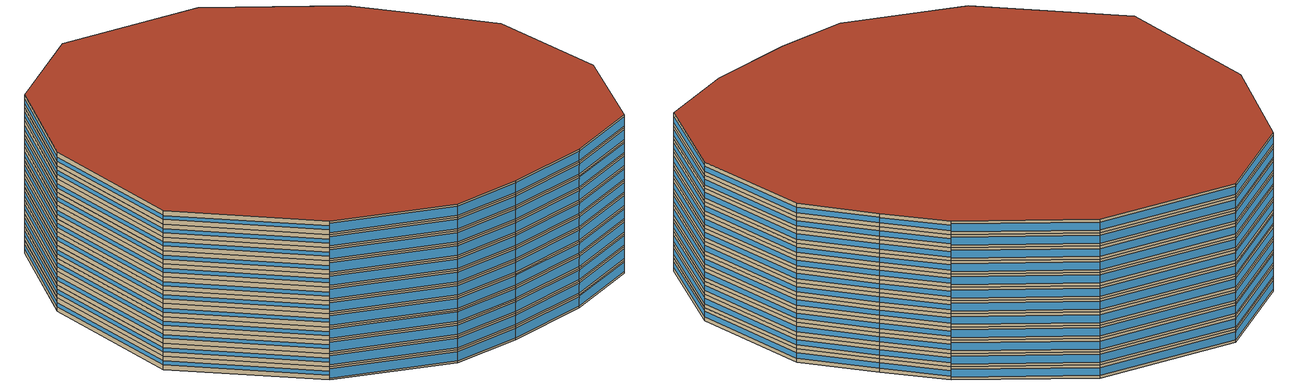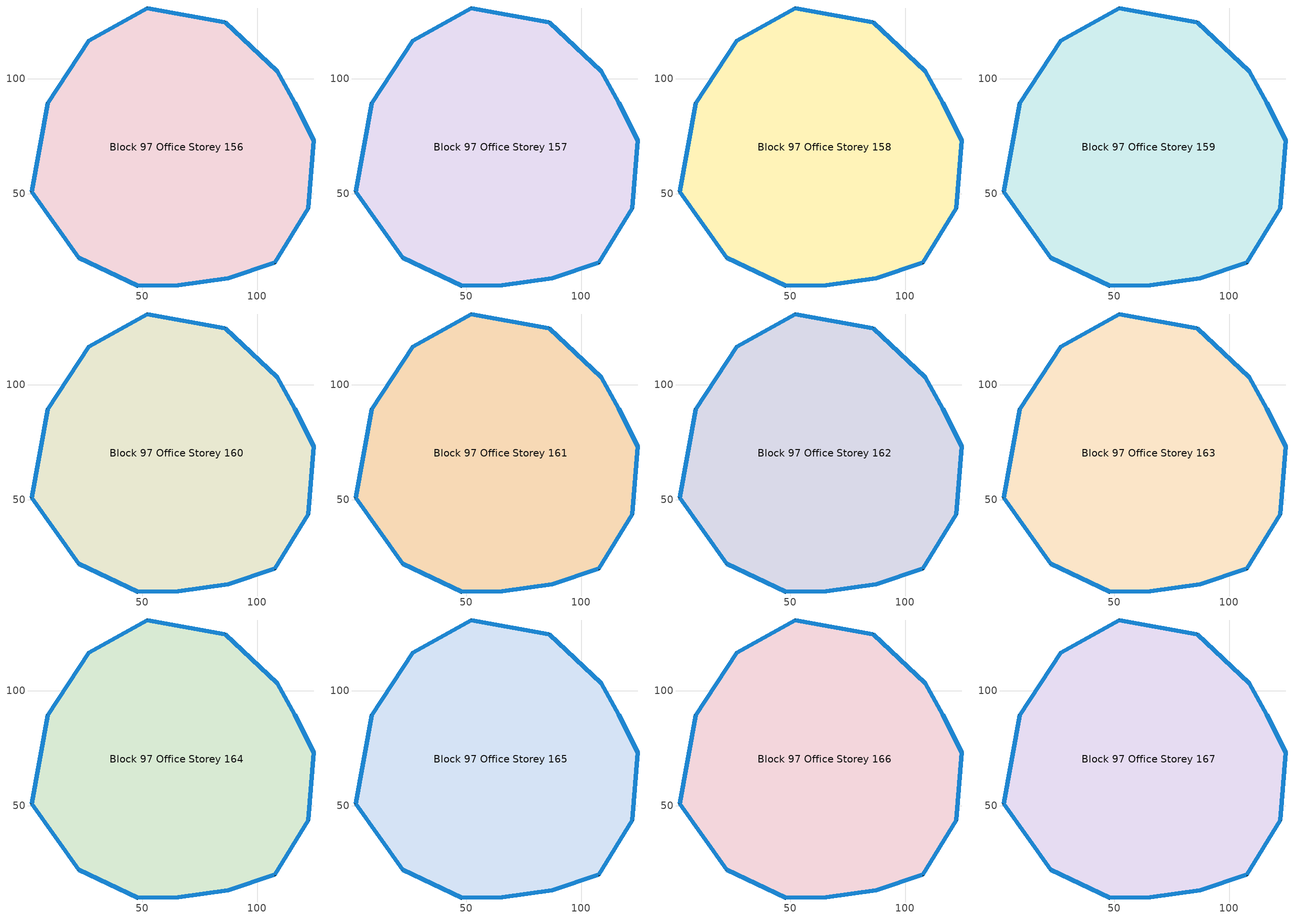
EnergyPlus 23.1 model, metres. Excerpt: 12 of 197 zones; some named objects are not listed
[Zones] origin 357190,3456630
Block 97 Office Storey 156
 floor outside (Project Floor): 108.83,103.22 116.36,89.59 124.72,73.29 122.22,43.61 107.61,19.86 87.51,13.15 65.66,10.23 48.03,9.81 22.47,22.13 1.9,50.9 9,89.27 26.71,116.64 52.15,130.82 86.07,124.59 z467.21
 wall outside (Project Wall): 52.15,130.82 26.71,116.64 9,89.27 1.9,50.9 22.47,22.13 48.03,9.81 65.66,10.23 87.51,13.15 107.61,19.86 122.22,43.61 124.72,73.29 116.36,89.59 108.83,103.22 86.07,124.59 52.15,130.82 z467.21:470.2
 window (Office_north_window_construction): 52.13,130.81 26.72,116.65 / 108.82,103.23 86.08,124.58 / 86.05,124.6 52.16,130.81 z467.81:469.6
 window (Office_west_window_construction): 26.7,116.63 9.01,89.29 / 9,89.25 1.91,50.92 / 1.92,50.88 22.46,22.14 z468.26:469.15
 window (Office_south_window_construction): 22.48,22.12 48.01,9.81 / 48.03,9.81 65.65,10.23 / 65.67,10.23 87.5,13.15 / 87.52,13.15 107.6,19.86 z467.66:469.75
 window (Office_east_window_construction): 107.61,19.88 122.21,43.6 / 122.22,43.63 124.72,73.28 / 124.71,73.3 116.37,89.58 / 116.36,89.6 108.84,103.21 z468.11:469.3
 roof outside (Project Ceiling): 107.61,19.86 122.22,43.61 124.72,73.29 116.36,89.59 108.83,103.22 86.07,124.59 52.15,130.82 26.71,116.64 9,89.27 1.9,50.9 22.47,22.13 48.03,9.81 65.66,10.23 87.51,13.15 z470.2
Block 97 Office Storey 157
 floor outside (Project Floor): 108.83,103.22 116.36,89.59 124.72,73.29 122.22,43.61 107.61,19.86 87.51,13.15 65.66,10.23 48.03,9.81 22.47,22.13 1.9,50.9 9,89.27 26.71,116.64 52.15,130.82 86.07,124.59 z470.2
 wall outside (Project Wall): 52.15,130.82 26.71,116.64 9,89.27 1.9,50.9 22.47,22.13 48.03,9.81 65.66,10.23 87.51,13.15 107.61,19.86 122.22,43.61 124.72,73.29 116.36,89.59 108.83,103.22 86.07,124.59 52.15,130.82 z470.2:473.2
 window (Office_north_window_construction): 52.13,130.81 26.72,116.65 / 108.82,103.23 86.08,124.58 / 86.05,124.6 52.16,130.81 z470.8:472.6
 window (Office_west_window_construction): 26.7,116.63 9.01,89.29 / 9,89.25 1.91,50.92 / 1.92,50.88 22.46,22.14 z471.25:472.15
 window (Office_south_window_construction): 22.48,22.12 48.01,9.81 / 48.03,9.81 65.65,10.23 / 65.67,10.23 87.5,13.15 / 87.52,13.15 107.6,19.86 z470.65:472.75
 window (Office_east_window_construction): 107.61,19.88 122.21,43.6 / 122.22,43.63 124.72,73.28 / 124.71,73.3 116.37,89.58 / 116.36,89.6 108.84,103.21 z471.1:472.3
 roof outside (Project Ceiling): 107.61,19.86 122.22,43.61 124.72,73.29 116.36,89.59 108.83,103.22 86.07,124.59 52.15,130.82 26.71,116.64 9,89.27 1.9,50.9 22.47,22.13 48.03,9.81 65.66,10.23 87.51,13.15 z473.2
Block 97 Office Storey 158
 floor outside (Project Floor): 108.83,103.22 116.36,89.59 124.72,73.29 122.22,43.61 107.61,19.86 87.51,13.15 65.66,10.23 48.03,9.81 22.47,22.13 1.9,50.9 9,89.27 26.71,116.64 52.15,130.82 86.07,124.59 z473.2
 wall outside (Project Wall): 52.15,130.82 26.71,116.64 9,89.27 1.9,50.9 22.47,22.13 48.03,9.81 65.66,10.23 87.51,13.15 107.61,19.86 122.22,43.61 124.72,73.29 116.36,89.59 108.83,103.22 86.07,124.59 52.15,130.82 z473.2:476.19
 window (Office_north_window_construction): 52.13,130.81 26.72,116.65 / 108.82,103.23 86.08,124.58 / 86.05,124.6 52.16,130.81 z473.8:475.59
 window (Office_west_window_construction): 26.7,116.63 9.01,89.29 / 9,89.25 1.91,50.92 / 1.92,50.88 22.46,22.14 z474.25:475.14
 window (Office_south_window_construction): 22.48,22.12 48.01,9.81 / 48.03,9.81 65.65,10.23 / 65.67,10.23 87.5,13.15 / 87.52,13.15 107.6,19.86 z473.65:475.74
 window (Office_east_window_construction): 107.61,19.88 122.21,43.6 / 122.22,43.63 124.72,73.28 / 124.71,73.3 116.37,89.58 / 116.36,89.6 108.84,103.21 z474.1:475.29
 roof outside (Project Ceiling): 107.61,19.86 122.22,43.61 124.72,73.29 116.36,89.59 108.83,103.22 86.07,124.59 52.15,130.82 26.71,116.64 9,89.27 1.9,50.9 22.47,22.13 48.03,9.81 65.66,10.23 87.51,13.15 z476.19
Block 97 Office Storey 159
 floor outside (Project Floor): 108.83,103.22 116.36,89.59 124.72,73.29 122.22,43.61 107.61,19.86 87.51,13.15 65.66,10.23 48.03,9.81 22.47,22.13 1.9,50.9 9,89.27 26.71,116.64 52.15,130.82 86.07,124.59 z476.19
 wall outside (Project Wall): 52.15,130.82 26.71,116.64 9,89.27 1.9,50.9 22.47,22.13 48.03,9.81 65.66,10.23 87.51,13.15 107.61,19.86 122.22,43.61 124.72,73.29 116.36,89.59 108.83,103.22 86.07,124.59 52.15,130.82 z476.19:479.19
 window (Office_north_window_construction): 52.13,130.81 26.72,116.65 / 108.82,103.23 86.08,124.58 / 86.05,124.6 52.16,130.81 z476.79:478.59
 window (Office_west_window_construction): 26.7,116.63 9.01,89.29 / 9,89.25 1.91,50.92 / 1.92,50.88 22.46,22.14 z477.24:478.14
 window (Office_south_window_construction): 22.48,22.12 48.01,9.81 / 48.03,9.81 65.65,10.23 / 65.67,10.23 87.5,13.15 / 87.52,13.15 107.6,19.86 z476.64:478.74
 window (Office_east_window_construction): 107.61,19.88 122.21,43.6 / 122.22,43.63 124.72,73.28 / 124.71,73.3 116.37,89.58 / 116.36,89.6 108.84,103.21 z477.09:478.29
 roof outside (Project Ceiling): 107.61,19.86 122.22,43.61 124.72,73.29 116.36,89.59 108.83,103.22 86.07,124.59 52.15,130.82 26.71,116.64 9,89.27 1.9,50.9 22.47,22.13 48.03,9.81 65.66,10.23 87.51,13.15 z479.19
Block 97 Office Storey 160
 floor outside (Project Floor): 108.83,103.22 116.36,89.59 124.72,73.29 122.22,43.61 107.61,19.86 87.51,13.15 65.66,10.23 48.03,9.81 22.47,22.13 1.9,50.9 9,89.27 26.71,116.64 52.15,130.82 86.07,124.59 z479.19
 wall outside (Project Wall): 52.15,130.82 26.71,116.64 9,89.27 1.9,50.9 22.47,22.13 48.03,9.81 65.66,10.23 87.51,13.15 107.61,19.86 122.22,43.61 124.72,73.29 116.36,89.59 108.83,103.22 86.07,124.59 52.15,130.82 z479.19:482.18
 window (Office_north_window_construction): 52.13,130.81 26.72,116.65 / 108.82,103.23 86.08,124.58 / 86.05,124.6 52.16,130.81 z479.79:481.58
 window (Office_west_window_construction): 26.7,116.63 9.01,89.29 / 9,89.25 1.91,50.92 / 1.92,50.88 22.46,22.14 z480.24:481.13
 window (Office_south_window_construction): 22.48,22.12 48.01,9.81 / 48.03,9.81 65.65,10.23 / 65.67,10.23 87.5,13.15 / 87.52,13.15 107.6,19.86 z479.64:481.73
 window (Office_east_window_construction): 107.61,19.88 122.21,43.6 / 122.22,43.63 124.72,73.28 / 124.71,73.3 116.37,89.58 / 116.36,89.6 108.84,103.21 z480.09:481.28
 roof outside (Project Ceiling): 107.61,19.86 122.22,43.61 124.72,73.29 116.36,89.59 108.83,103.22 86.07,124.59 52.15,130.82 26.71,116.64 9,89.27 1.9,50.9 22.47,22.13 48.03,9.81 65.66,10.23 87.51,13.15 z482.18
Block 97 Office Storey 161
 floor outside (Project Floor): 108.83,103.22 116.36,89.59 124.72,73.29 122.22,43.61 107.61,19.86 87.51,13.15 65.66,10.23 48.03,9.81 22.47,22.13 1.9,50.9 9,89.27 26.71,116.64 52.15,130.82 86.07,124.59 z482.18
 wall outside (Project Wall): 52.15,130.82 26.71,116.64 9,89.27 1.9,50.9 22.47,22.13 48.03,9.81 65.66,10.23 87.51,13.15 107.61,19.86 122.22,43.61 124.72,73.29 116.36,89.59 108.83,103.22 86.07,124.59 52.15,130.82 z482.18:485.18
 window (Office_north_window_construction): 52.13,130.81 26.72,116.65 / 108.82,103.23 86.08,124.58 / 86.05,124.6 52.16,130.81 z482.78:484.58
 window (Office_west_window_construction): 26.7,116.63 9.01,89.29 / 9,89.25 1.91,50.92 / 1.92,50.88 22.46,22.14 z483.23:484.13
 window (Office_south_window_construction): 22.48,22.12 48.01,9.81 / 48.03,9.81 65.65,10.23 / 65.67,10.23 87.5,13.15 / 87.52,13.15 107.6,19.86 z482.63:484.73
 window (Office_east_window_construction): 107.61,19.88 122.21,43.6 / 122.22,43.63 124.72,73.28 / 124.71,73.3 116.37,89.58 / 116.36,89.6 108.84,103.21 z483.08:484.28
 roof outside (Project Ceiling): 107.61,19.86 122.22,43.61 124.72,73.29 116.36,89.59 108.83,103.22 86.07,124.59 52.15,130.82 26.71,116.64 9,89.27 1.9,50.9 22.47,22.13 48.03,9.81 65.66,10.23 87.51,13.15 z485.18
Block 97 Office Storey 162
 floor outside (Project Floor): 108.83,103.22 116.36,89.59 124.72,73.29 122.22,43.61 107.61,19.86 87.51,13.15 65.66,10.23 48.03,9.81 22.47,22.13 1.9,50.9 9,89.27 26.71,116.64 52.15,130.82 86.07,124.59 z485.18
 wall outside (Project Wall): 52.15,130.82 26.71,116.64 9,89.27 1.9,50.9 22.47,22.13 48.03,9.81 65.66,10.23 87.51,13.15 107.61,19.86 122.22,43.61 124.72,73.29 116.36,89.59 108.83,103.22 86.07,124.59 52.15,130.82 z485.18:488.17
 window (Office_north_window_construction): 52.13,130.81 26.72,116.65 / 108.82,103.23 86.08,124.58 / 86.05,124.6 52.16,130.81 z485.78:487.57
 window (Office_west_window_construction): 26.7,116.63 9.01,89.29 / 9,89.25 1.91,50.92 / 1.92,50.88 22.46,22.14 z486.23:487.12
 window (Office_south_window_construction): 22.48,22.12 48.01,9.81 / 48.03,9.81 65.65,10.23 / 65.67,10.23 87.5,13.15 / 87.52,13.15 107.6,19.86 z485.63:487.72
 window (Office_east_window_construction): 107.61,19.88 122.21,43.6 / 122.22,43.63 124.72,73.28 / 124.71,73.3 116.37,89.58 / 116.36,89.6 108.84,103.21 z486.08:487.27
 roof outside (Project Ceiling): 107.61,19.86 122.22,43.61 124.72,73.29 116.36,89.59 108.83,103.22 86.07,124.59 52.15,130.82 26.71,116.64 9,89.27 1.9,50.9 22.47,22.13 48.03,9.81 65.66,10.23 87.51,13.15 z488.17
Block 97 Office Storey 163
 floor outside (Project Floor): 108.83,103.22 116.36,89.59 124.72,73.29 122.22,43.61 107.61,19.86 87.51,13.15 65.66,10.23 48.03,9.81 22.47,22.13 1.9,50.9 9,89.27 26.71,116.64 52.15,130.82 86.07,124.59 z488.17
 wall outside (Project Wall): 52.15,130.82 26.71,116.64 9,89.27 1.9,50.9 22.47,22.13 48.03,9.81 65.66,10.23 87.51,13.15 107.61,19.86 122.22,43.61 124.72,73.29 116.36,89.59 108.83,103.22 86.07,124.59 52.15,130.82 z488.17:491.17
 window (Office_north_window_construction): 52.13,130.81 26.72,116.65 / 108.82,103.23 86.08,124.58 / 86.05,124.6 52.16,130.81 z488.77:490.57
 window (Office_west_window_construction): 26.7,116.63 9.01,89.29 / 9,89.25 1.91,50.92 / 1.92,50.88 22.46,22.14 z489.22:490.12
 window (Office_south_window_construction): 22.48,22.12 48.01,9.81 / 48.03,9.81 65.65,10.23 / 65.67,10.23 87.5,13.15 / 87.52,13.15 107.6,19.86 z488.62:490.72
 window (Office_east_window_construction): 107.61,19.88 122.21,43.6 / 122.22,43.63 124.72,73.28 / 124.71,73.3 116.37,89.58 / 116.36,89.6 108.84,103.21 z489.07:490.27
 roof outside (Project Ceiling): 107.61,19.86 122.22,43.61 124.72,73.29 116.36,89.59 108.83,103.22 86.07,124.59 52.15,130.82 26.71,116.64 9,89.27 1.9,50.9 22.47,22.13 48.03,9.81 65.66,10.23 87.51,13.15 z491.17
Block 97 Office Storey 164
 floor outside (Project Floor): 108.83,103.22 116.36,89.59 124.72,73.29 122.22,43.61 107.61,19.86 87.51,13.15 65.66,10.23 48.03,9.81 22.47,22.13 1.9,50.9 9,89.27 26.71,116.64 52.15,130.82 86.07,124.59 z491.17
 wall outside (Project Wall): 52.15,130.82 26.71,116.64 9,89.27 1.9,50.9 22.47,22.13 48.03,9.81 65.66,10.23 87.51,13.15 107.61,19.86 122.22,43.61 124.72,73.29 116.36,89.59 108.83,103.22 86.07,124.59 52.15,130.82 z491.17:494.16
 window (Office_north_window_construction): 52.13,130.81 26.72,116.65 / 108.82,103.23 86.08,124.58 / 86.05,124.6 52.16,130.81 z491.77:493.56
 window (Office_west_window_construction): 26.7,116.63 9.01,89.29 / 9,89.25 1.91,50.92 / 1.92,50.88 22.46,22.14 z492.22:493.11
 window (Office_south_window_construction): 22.48,22.12 48.01,9.81 / 48.03,9.81 65.65,10.23 / 65.67,10.23 87.5,13.15 / 87.52,13.15 107.6,19.86 z491.62:493.71
 window (Office_east_window_construction): 107.61,19.88 122.21,43.6 / 122.22,43.63 124.72,73.28 / 124.71,73.3 116.37,89.58 / 116.36,89.6 108.84,103.21 z492.07:493.26
 roof outside (Project Ceiling): 107.61,19.86 122.22,43.61 124.72,73.29 116.36,89.59 108.83,103.22 86.07,124.59 52.15,130.82 26.71,116.64 9,89.27 1.9,50.9 22.47,22.13 48.03,9.81 65.66,10.23 87.51,13.15 z494.16
Block 97 Office Storey 165
 floor outside (Project Floor): 108.83,103.22 116.36,89.59 124.72,73.29 122.22,43.61 107.61,19.86 87.51,13.15 65.66,10.23 48.03,9.81 22.47,22.13 1.9,50.9 9,89.27 26.71,116.64 52.15,130.82 86.07,124.59 z494.16
 wall outside (Project Wall): 52.15,130.82 26.71,116.64 9,89.27 1.9,50.9 22.47,22.13 48.03,9.81 65.66,10.23 87.51,13.15 107.61,19.86 122.22,43.61 124.72,73.29 116.36,89.59 108.83,103.22 86.07,124.59 52.15,130.82 z494.16:497.16
 window (Office_north_window_construction): 52.13,130.81 26.72,116.65 / 108.82,103.23 86.08,124.58 / 86.05,124.6 52.16,130.81 z494.76:496.56
 window (Office_west_window_construction): 26.7,116.63 9.01,89.29 / 9,89.25 1.91,50.92 / 1.92,50.88 22.46,22.14 z495.21:496.11
 window (Office_south_window_construction): 22.48,22.12 48.01,9.81 / 48.03,9.81 65.65,10.23 / 65.67,10.23 87.5,13.15 / 87.52,13.15 107.6,19.86 z494.61:496.71
 window (Office_east_window_construction): 107.61,19.88 122.21,43.6 / 122.22,43.63 124.72,73.28 / 124.71,73.3 116.37,89.58 / 116.36,89.6 108.84,103.21 z495.06:496.26
 roof outside (Project Ceiling): 107.61,19.86 122.22,43.61 124.72,73.29 116.36,89.59 108.83,103.22 86.07,124.59 52.15,130.82 26.71,116.64 9,89.27 1.9,50.9 22.47,22.13 48.03,9.81 65.66,10.23 87.51,13.15 z497.16
Block 97 Office Storey 166
 floor outside (Project Floor): 108.83,103.22 116.36,89.59 124.72,73.29 122.22,43.61 107.61,19.86 87.51,13.15 65.66,10.23 48.03,9.81 22.47,22.13 1.9,50.9 9,89.27 26.71,116.64 52.15,130.82 86.07,124.59 z497.16
 wall outside (Project Wall): 52.15,130.82 26.71,116.64 9,89.27 1.9,50.9 22.47,22.13 48.03,9.81 65.66,10.23 87.51,13.15 107.61,19.86 122.22,43.61 124.72,73.29 116.36,89.59 108.83,103.22 86.07,124.59 52.15,130.82 z497.16:500.15
 window (Office_north_window_construction): 52.13,130.81 26.72,116.65 / 108.82,103.23 86.08,124.58 / 86.05,124.6 52.16,130.81 z497.76:499.55
 window (Office_west_window_construction): 26.7,116.63 9.01,89.29 / 9,89.25 1.91,50.92 / 1.92,50.88 22.46,22.14 z498.21:499.1
 window (Office_south_window_construction): 22.48,22.12 48.01,9.81 / 48.03,9.81 65.65,10.23 / 65.67,10.23 87.5,13.15 / 87.52,13.15 107.6,19.86 z497.61:499.7
 window (Office_east_window_construction): 107.61,19.88 122.21,43.6 / 122.22,43.63 124.72,73.28 / 124.71,73.3 116.37,89.58 / 116.36,89.6 108.84,103.21 z498.06:499.25
 roof outside (Project Ceiling): 107.61,19.86 122.22,43.61 124.72,73.29 116.36,89.59 108.83,103.22 86.07,124.59 52.15,130.82 26.71,116.64 9,89.27 1.9,50.9 22.47,22.13 48.03,9.81 65.66,10.23 87.51,13.15 z500.15
Block 97 Office Storey 167
 floor outside (Project Floor): 108.83,103.22 116.36,89.59 124.72,73.29 122.22,43.61 107.61,19.86 87.51,13.15 65.66,10.23 48.03,9.81 22.47,22.13 1.9,50.9 9,89.27 26.71,116.64 52.15,130.82 86.07,124.59 z500.15
 wall outside (Project Wall): 52.15,130.82 26.71,116.64 9,89.27 1.9,50.9 22.47,22.13 48.03,9.81 65.66,10.23 87.51,13.15 107.61,19.86 122.22,43.61 124.72,73.29 116.36,89.59 108.83,103.22 86.07,124.59 52.15,130.82 z500.15:503.15
 window (Office_north_window_construction): 52.13,130.81 26.72,116.65 / 108.82,103.23 86.08,124.58 / 86.05,124.6 52.16,130.81 z500.75:502.55
 window (Office_west_window_construction): 26.7,116.63 9.01,89.29 / 9,89.25 1.91,50.92 / 1.92,50.88 22.46,22.14 z501.2:502.1
 window (Office_south_window_construction): 22.48,22.12 48.01,9.81 / 48.03,9.81 65.65,10.23 / 65.67,10.23 87.5,13.15 / 87.52,13.15 107.6,19.86 z500.6:502.7
 window (Office_east_window_construction): 107.61,19.88 122.21,43.6 / 122.22,43.63 124.72,73.28 / 124.71,73.3 116.37,89.58 / 116.36,89.6 108.84,103.21 z501.05:502.25
 roof outside (Project Ceiling): 107.61,19.86 122.22,43.61 124.72,73.29 116.36,89.59 108.83,103.22 86.07,124.59 52.15,130.82 26.71,116.64 9,89.27 1.9,50.9 22.47,22.13 48.03,9.81 65.66,10.23 87.51,13.15 z503.15
[Building]
Building_1: North Axis=0; Terrain=City; Loads Convergence Tolerance Value=0.04; Temperature Convergence Tolerance Value=0.4; Solar Distribution=FullExterior; Maximum Number of Warmup Days=25; Minimum Number of Warmup Days=6
[Site:Location]
CHN Design_Conditions: Latitude=30; Longitude=114; Time Zone=8; Elevation=12
[SIZINGPERIOD:DESIGNDAY] Day of Month=21; DryBulb Temperature Range Modifier Type=DefaultMultipliers; Humidity Condition Type=Wetbulb; Barometric Pressure=101181; Rain Indicator=No; Snow Indicator=No; Daylight Saving Time Indicator=No; Sky Clearness=0; Begin Environment Reset Mode=FullResetAtBeginEnvironment
Name | Month | Day Type | Maximum DryBulb Temperature | Daily DryBulb Temperature Range | Wetbulb or DewPoint at Maximum DryBulb | Wind Speed | Wind Direction | Solar Model Indicator | ASHRAE Clear Sky Optical Depth for Beam Irradiance taub | ASHRAE Clear Sky Optical Depth for Diffuse Irradiance taud
Ann Htg 99.6% Condns DB | 1 | WinterDesignDay | -10 | 0 | -4.8 | 1 | 340 | ASHRAEClearSky | 0 | 0
Ann Clg .4% Condns DB=>MWB | 7 | SummerDesignDay | 40 | 6.6 | 27.1 | 3.5 | 220 | ASHRAETau | 0.781 | 1.413
[MATERIAL]
DefaultMaterial: Roughness=Rough; Thickness=0.1; Conductivity=0.1; Density=1000; Specific Heat=1000; Thermal Absorptance=0.9; Solar Absorptance=0.7; Visible Absorptance=0.7
[WINDOWMATERIAL:SIMPLEGLAZINGSYSTEM] UFactor=3; Visible Transmittance=0.6
Name | Solar Heat Gain Coefficient
Office_east_window; Office_south_window; Office_west_window | 0.3
Office_north_window | 0.35
[CONSTRUCTION]
Project Wall; Project Floor; Project Ceiling: DefaultMaterial
Office_east_window_construction: Office_east_window
Office_south_window_construction: Office_south_window
Office_west_window_construction: Office_west_window
Office_north_window_construction: Office_north_window
[SPACE] Ceiling Height=autocalculate; Volume=autocalculate; Floor Area=autocalculate; Space Type=Office
Name | Zone
Block 97 Office Storey 156_space | Block 97 Office Storey 156
Block 97 Office Storey 157_space | Block 97 Office Storey 157
Block 97 Office Storey 158_space | Block 97 Office Storey 158
Block 97 Office Storey 159_space | Block 97 Office Storey 159
Block 97 Office Storey 160_space | Block 97 Office Storey 160
Block 97 Office Storey 161_space | Block 97 Office Storey 161
Block 97 Office Storey 162_space | Block 97 Office Storey 162
Block 97 Office Storey 163_space | Block 97 Office Storey 163
Block 97 Office Storey 164_space | Block 97 Office Storey 164
Block 97 Office Storey 165_space | Block 97 Office Storey 165
Block 97 Office Storey 166_space | Block 97 Office Storey 166
Block 97 Office Storey 167_space | Block 97 Office Storey 167
[SPACELIST]
Office: Block 97 Office Storey 0_space, Block 97 Office Storey 1_space, Block 97 Office Storey 2_space, Block 97 Office Storey 3_space, Block 97 Office Storey 4_space, Block 97 Office Storey 5_space, Block 97 Office Storey 6_space, Block 97 Office Storey 7_space, Block 97 Office Storey 8_space, Block 97 Office Storey 9_space, Block 97 Office Storey 10_space, Block 97 Office Storey 11_space, Block 97 Office Storey 12_space, Block 97 Office Storey 13_space, Block 97 Office Storey 14_space, Block 97 Office Storey 15_space, Block 97 Office Storey 16_space, Block 97 Office Storey 17_space, Block 97 Office Storey 18_space, Block 97 Office Storey 19_space, Block 97 Office Storey 20_space, Block 97 Office Storey 21_space, Block 97 Office Storey 22_space, Block 97 Office Storey 23_space, Block 97 Office Storey 24_space, Block 97 Office Storey 25_space, Block 97 Office Storey 26_space, Block 97 Office Storey 27_space, Block 97 Office Storey 28_space, Block 97 Office Storey 29_space, Block 97 Office Storey 30_space, Block 97 Office Storey 31_space, Block 97 Office Storey 32_space, Block 97 Office Storey 33_space, Block 97 Office Storey 34_space, Block 97 Office Storey 35_space, Block 97 Office Storey 36_space, Block 97 Office Storey 37_space, Block 97 Office Storey 38_space, Block 97 Office Storey 39_space, Block 97 Office Storey 40_space, Block 97 Office Storey 41_space, Block 97 Office Storey 42_space, Block 97 Office Storey 43_space, Block 97 Office Storey 44_space, Block 97 Office Storey 45_space, Block 97 Office Storey 46_space, Block 97 Office Storey 47_space, Block 97 Office Storey 48_space, Block 97 Office Storey 49_space, Block 97 Office Storey 50_space, Block 97 Office Storey 51_space, Block 97 Office Storey 52_space, Block 97 Office Storey 53_space, Block 97 Office Storey 54_space, Block 97 Office Storey 55_space, Block 97 Office Storey 56_space, Block 97 Office Storey 57_space, Block 97 Office Storey 58_space, Block 97 Office Storey 59_space, Block 97 Office Storey 60_space, Block 97 Office Storey 61_space, Block 97 Office Storey 62_space, Block 97 Office Storey 63_space, Block 97 Office Storey 64_space, Block 97 Office Storey 65_space, Block 97 Office Storey 66_space, Block 97 Office Storey 67_space, Block 97 Office Storey 68_space, Block 97 Office Storey 69_space, Block 97 Office Storey 70_space, Block 97 Office Storey 71_space, Block 97 Office Storey 72_space, Block 97 Office Storey 73_space, Block 97 Office Storey 74_space, Block 97 Office Storey 75_space, Block 97 Office Storey 76_space, Block 97 Office Storey 77_space, Block 97 Office Storey 78_space, Block 97 Office Storey 79_space, Block 97 Office Storey 80_space, Block 97 Office Storey 81_space, Block 97 Office Storey 82_space, Block 97 Office Storey 83_space, Block 97 Office Storey 84_space, Block 97 Office Storey 85_space, Block 97 Office Storey 86_space, Block 97 Office Storey 87_space, Block 97 Office Storey 88_space, Block 97 Office Storey 89_space, Block 97 Office Storey 90_space, Block 97 Office Storey 91_space, Block 97 Office Storey 92_space, Block 97 Office Storey 93_space, Block 97 Office Storey 94_space, Block 97 Office Storey 95_space, Block 97 Office Storey 96_space, Block 97 Office Storey 97_space, Block 97 Office Storey 98_space, Block 97 Office Storey 99_space, Block 97 Office Storey 100_space, Block 97 Office Storey 101_space, Block 97 Office Storey 102_space, Block 97 Office Storey 103_space, Block 97 Office Storey 104_space, Block 97 Office Storey 105_space, Block 97 Office Storey 106_space, Block 97 Office Storey 107_space, Block 97 Office Storey 108_space, Block 97 Office Storey 109_space, Block 97 Office Storey 110_space, Block 97 Office Storey 111_space, Block 97 Office Storey 112_space, Block 97 Office Storey 113_space, Block 97 Office Storey 114_space, Block 97 Office Storey 115_space, Block 97 Office Storey 116_space, Block 97 Office Storey 117_space, Block 97 Office Storey 118_space, Block 97 Office Storey 119_space, Block 97 Office Storey 120_space, Block 97 Office Storey 121_space, Block 97 Office Storey 122_space, Block 97 Office Storey 123_space, Block 97 Office Storey 124_space, Block 97 Office Storey 125_space, Block 97 Office Storey 126_space, Block 97 Office Storey 127_space, Block 97 Office Storey 128_space, Block 97 Office Storey 129_space, Block 97 Office Storey 130_space, Block 97 Office Storey 131_space, Block 97 Office Storey 132_space, Block 97 Office Storey 133_space, Block 97 Office Storey 134_space, Block 97 Office Storey 135_space, Block 97 Office Storey 136_space, Block 97 Office Storey 137_space, Block 97 Office Storey 138_space, Block 97 Office Storey 139_space, Block 97 Office Storey 140_space, Block 97 Office Storey 141_space, Block 97 Office Storey 142_space, Block 97 Office Storey 143_space, Block 97 Office Storey 144_space, Block 97 Office Storey 145_space, Block 97 Office Storey 146_space, Block 97 Office Storey 147_space, Block 97 Office Storey 148_space, Block 97 Office Storey 149_space, Block 97 Office Storey 150_space, Block 97 Office Storey 151_space, Block 97 Office Storey 152_space, Block 97 Office Storey 153_space, Block 97 Office Storey 154_space, Block 97 Office Storey 155_space, Block 97 Office Storey 156_space, Block 97 Office Storey 157_space, Block 97 Office Storey 158_space, Block 97 Office Storey 159_space, Block 97 Office Storey 160_space, Block 97 Office Storey 161_space, Block 97 Office Storey 162_space, Block 97 Office Storey 163_space, Block 97 Office Storey 164_space, Block 97 Office Storey 165_space, Block 97 Office Storey 166_space, Block 97 Office Storey 167_space, Block 97 Office Storey 168_space, Block 97 Office Storey 169_space, Block 97 Office Storey 170_space, Block 97 Office Storey 171_space, Block 97 Office Storey 172_space, Block 97 Office Storey 173_space, Block 97 Office Storey 174_space, Block 97 Office Storey 175_space, Block 97 Office Storey 176_space, Block 97 Office Storey 177_space, Block 97 Office Storey 178_space, Block 97 Office Storey 179_space, Block 97 Office Storey 180_space, Block 97 Office Storey 181_space, Block 97 Office Storey 182_space, Block 97 Office Storey 183_space, Block 97 Office Storey 184_space, Block 97 Office Storey 185_space, Block 97 Office Storey 186_space, Block 97 Office Storey 187_space, Block 97 Office Storey 188_space, Block 97 Office Storey 189_space, Block 97 Office Storey 190_space, Block 97 Office Storey 191_space, Block 97 Office Storey 192_space, Block 97 Office Storey 193_space, Block 97 Office Storey 194_space, Block 97 Office Storey 195_space, Block 97 Office Storey 196_space
[ZONE] Type=1; Multiplier=1; Ceiling Height=autocalculate; Volume=autocalculate; Floor Area=autocalculate; Part of Total Floor Area=Yes
Block 97 Office Storey 156; Block 97 Office Storey 157; Block 97 Office Storey 158; Block 97 Office Storey 159; Block 97 Office Storey 160; Block 97 Office Storey 161; Block 97 Office Storey 162; Block 97 Office Storey 163; Block 97 Office Storey 164; Block 97 Office Storey 165; Block 97 Office Storey 166; Block 97 Office Storey 167
[PEOPLE]
People_for_office: Zone or ZoneList or Space or SpaceList=Office; Number of People Schedule=SeasonalSchedule_Schedule_office_people; Number of People Calculation Method=People/Area; People per Floor Area=0.1; Fraction Radiant=0.3; Sensible Heat Fraction=autocalculate; Activity Level Schedule=SeasonalSchedule_Schedule_office_activity; Carbon Dioxide Generation Rate=3.82e-08; Enable ASHRAE 55 Comfort Warnings=No; Mean Radiant Temperature Calculation Type=ZoneAveraged; Clothing Insulation Calculation Method=ClothingInsulationSchedule; Cold Stress Temperature Threshold=15.56; Heat Stress Temperature Threshold=30
[LIGHTS]
Light_for_office: Zone or ZoneList or Space or SpaceList=Office; Schedule=SeasonalSchedule_office_lighting; Design Level Calculation Method=Watts/Area; Watts per Zone Floor Area=8; Return Air Fraction=0; Fraction Radiant=0.32; Fraction Visible=0.25; Fraction Replaceable=1; EndUse Subcategory=General; Return Air Fraction Calculated from Plenum Temperature=No; Return Air Fraction Function of Plenum Temperature Coefficient 1=0; Return Air Fraction Function of Plenum Temperature Coefficient 2=0
[ELECTRICEQUIPMENT]
Equipment_for_office: Zone or ZoneList or Space or SpaceList=Office; Schedule=SeasonalSchedule_Schedule_office_equipment; Design Level Calculation Method=Watts/Area; Watts per Zone Floor Area=15; Fraction Latent=0; Fraction Radiant=0; Fraction Lost=0; EndUse Subcategory=Electric Equipment
[DAYLIGHTING:CONTROLS] Illuminance Setpoint at Reference Point 1=300
Name | Zone or Space | Glare Calculation Daylighting Reference Point | Daylighting Reference Point 1
Dlight_Block 97 Office Storey 156 | Block 97 Office Storey 156 | Rpoint_Block 97 Office Storey 156 | Rpoint_Block 97 Office Storey 156
Dlight_Block 97 Office Storey 157 | Block 97 Office Storey 157 | Rpoint_Block 97 Office Storey 157 | Rpoint_Block 97 Office Storey 157
Dlight_Block 97 Office Storey 158 | Block 97 Office Storey 158 | Rpoint_Block 97 Office Storey 158 | Rpoint_Block 97 Office Storey 158
Dlight_Block 97 Office Storey 159 | Block 97 Office Storey 159 | Rpoint_Block 97 Office Storey 159 | Rpoint_Block 97 Office Storey 159
Dlight_Block 97 Office Storey 160 | Block 97 Office Storey 160 | Rpoint_Block 97 Office Storey 160 | Rpoint_Block 97 Office Storey 160
Dlight_Block 97 Office Storey 161 | Block 97 Office Storey 161 | Rpoint_Block 97 Office Storey 161 | Rpoint_Block 97 Office Storey 161
Dlight_Block 97 Office Storey 162 | Block 97 Office Storey 162 | Rpoint_Block 97 Office Storey 162 | Rpoint_Block 97 Office Storey 162
Dlight_Block 97 Office Storey 163 | Block 97 Office Storey 163 | Rpoint_Block 97 Office Storey 163 | Rpoint_Block 97 Office Storey 163
Dlight_Block 97 Office Storey 164 | Block 97 Office Storey 164 | Rpoint_Block 97 Office Storey 164 | Rpoint_Block 97 Office Storey 164
Dlight_Block 97 Office Storey 165 | Block 97 Office Storey 165 | Rpoint_Block 97 Office Storey 165 | Rpoint_Block 97 Office Storey 165
Dlight_Block 97 Office Storey 166 | Block 97 Office Storey 166 | Rpoint_Block 97 Office Storey 166 | Rpoint_Block 97 Office Storey 166
Dlight_Block 97 Office Storey 167 | Block 97 Office Storey 167 | Rpoint_Block 97 Office Storey 167 | Rpoint_Block 97 Office Storey 167
[HVACTEMPLATE:ZONE:IDEALLOADSAIRSYSTEM] Template Thermostat=Thermostat_for_office; Maximum Heating Supply Air Temperature=50; Minimum Cooling Supply Air Temperature=13; Maximum Heating Supply Air Humidity Ratio=0.0156; Minimum Cooling Supply Air Humidity Ratio=0.0077; Heating Limit=NoLimit; Cooling Limit=NoLimit; Dehumidification Control Type=ConstantSensibleHeatRatio; Cooling Sensible Heat Ratio=0.7; Dehumidification Setpoint=60; Humidification Control Type=None; Humidification Setpoint=30; Outdoor Air Method=DetailedSpecification; Outdoor Air Flow Rate per Person=0.00944; Outdoor Air Flow Rate per Zone Floor Area=0; Outdoor Air Flow Rate per Zone=0; Design Specification Outdoor Air Object=Ventilation_for_office; Demand Controlled Ventilation Type=None; Outdoor Air Economizer Type=NoEconomizer; Heat Recovery Type=None; Sensible Heat Recovery Effectiveness=0.7; Latent Heat Recovery Effectiveness=0.65
Block 97 Office Storey 156; Block 97 Office Storey 157; Block 97 Office Storey 158; Block 97 Office Storey 159; Block 97 Office Storey 160; Block 97 Office Storey 161; Block 97 Office Storey 162; Block 97 Office Storey 163; Block 97 Office Storey 164; Block 97 Office Storey 165; Block 97 Office Storey 166; Block 97 Office Storey 167
[DESIGNSPECIFICATION:OUTDOORAIR]
Ventilation_for_office: Outdoor Air Method=Flow/Person; Outdoor Air Flow per Person=0.00833333; Outdoor Air Flow per Zone Floor Area=0; Outdoor Air Flow per Zone=0; Outdoor Air Flow Air Changes per Hour=0
[SCHEDULE:DAY:HOURLY]
Schedule_office_lighting_weekday_hourly: 0.1, 0.1, 0.1, 0.1, 0.1, 0.1, 0.1, 0.2, 0.5, 0.95, 0.95, 0.95, 0.8, 0.8, 0.95, 0.95, 0.95, 0.95, 0.95, 0.95, 0.95, 0.8, 0.5, 0.1
Schedule_office_lighting_holiday_hourly; Schedule_office_equipment_holiday_hourly: 0.1, 0.1, 0.1, 0.1, 0.1, 0.1, 0.1, 0.1, 0.1, 0.1, 0.1, 0.1, 0.1, 0.3, 0.3, 0.3, 0.3, 0.3, 0.3, 0.3, 0.3, 0.3, 0.1, 0.1
Schedule_office_equipment_weekday_hourly: 0.1, 0.1, 0.1, 0.1, 0.1, 0.1, 0.1, 0.2, 0.5, 0.95, 0.95, 0.95, 0.5, 0.5, 0.95, 0.95, 0.95, 0.95, 0.95, 0.95, 0.4, 0.4, 0.3, 0.1
Schedule_office_people_weekday_hourly: 0.1, 0.1, 0.1, 0.1, 0.1, 0.1, 0.1, 0.5, 0.95, 0.95, 0.95, 0.8, 0.8, 0.95, 0.95, 0.95, 0.95, 0.95, 0.8, 0.5, 0.5, 0.3, 0.1, 0.1
Schedule_office_people_holiday_hourly: 0.1, 0.1, 0.1, 0.1, 0.1, 0.1, 0.1, 0.1, 0.1, 0.1, 0.1, 0.1, 0.1, 0.3, 0.3, 0.3, 0.3, 0.3, 0.3, 0.1, 0.1, 0.1, 0.1, 0.1
Schedule_office_activity_weekday_hourly; Schedule_office_activity_holiday_hourly: 144, 144, 144, 144, 144, 144, 144, 144, 144, 144, 144, 144, 144, 144, 144, 144, 144, 144, 144, 144, 144, 144, 144, 144
[SCHEDULE:WEEK:DAILY]
Schedule_office_lighting_weekly: Schedule_office_lighting_holiday_hourly, Schedule_office_lighting_weekday_hourly, Schedule_office_lighting_weekday_hourly, Schedule_office_lighting_weekday_hourly, Schedule_office_lighting_weekday_hourly, Schedule_office_lighting_weekday_hourly, Schedule_office_lighting_holiday_hourly, Schedule_office_lighting_holiday_hourly, Schedule_office_lighting_weekday_hourly, Schedule_office_lighting_weekday_hourly, Schedule_office_lighting_holiday_hourly, Schedule_office_lighting_holiday_hourly
Schedule_office_equipment_weekly: Schedule_office_equipment_holiday_hourly, Schedule_office_equipment_weekday_hourly, Schedule_office_equipment_weekday_hourly, Schedule_office_equipment_weekday_hourly, Schedule_office_equipment_weekday_hourly, Schedule_office_equipment_weekday_hourly, Schedule_office_equipment_holiday_hourly, Schedule_office_equipment_holiday_hourly, Schedule_office_equipment_weekday_hourly, Schedule_office_equipment_weekday_hourly, Schedule_office_equipment_holiday_hourly, Schedule_office_equipment_holiday_hourly
Schedule_office_people_weekly: Schedule_office_people_holiday_hourly, Schedule_office_people_weekday_hourly, Schedule_office_people_weekday_hourly, Schedule_office_people_weekday_hourly, Schedule_office_people_weekday_hourly, Schedule_office_people_weekday_hourly, Schedule_office_people_holiday_hourly, Schedule_office_people_holiday_hourly, Schedule_office_people_weekday_hourly, Schedule_office_people_weekday_hourly, Schedule_office_people_holiday_hourly, Schedule_office_people_holiday_hourly
Schedule_office_activity_weekly: Schedule_office_activity_holiday_hourly, Schedule_office_activity_weekday_hourly, Schedule_office_activity_weekday_hourly, Schedule_office_activity_weekday_hourly, Schedule_office_activity_weekday_hourly, Schedule_office_activity_weekday_hourly, Schedule_office_activity_holiday_hourly, Schedule_office_activity_holiday_hourly, Schedule_office_activity_weekday_hourly, Schedule_office_activity_weekday_hourly, Schedule_office_activity_holiday_hourly, Schedule_office_activity_holiday_hourly
[SCHEDULE:YEAR]
SeasonalSchedule_office_lighting: Schedule_office_lighting_weekly, 1, 1, 12, 31
SeasonalSchedule_Schedule_office_equipment: Schedule_office_equipment_weekly, 1, 1, 12, 31
SeasonalSchedule_Schedule_office_people: Schedule_office_people_weekly, 1, 1, 12, 31
SeasonalSchedule_Schedule_office_activity: Schedule_office_activity_weekly, 1, 1, 12, 31
